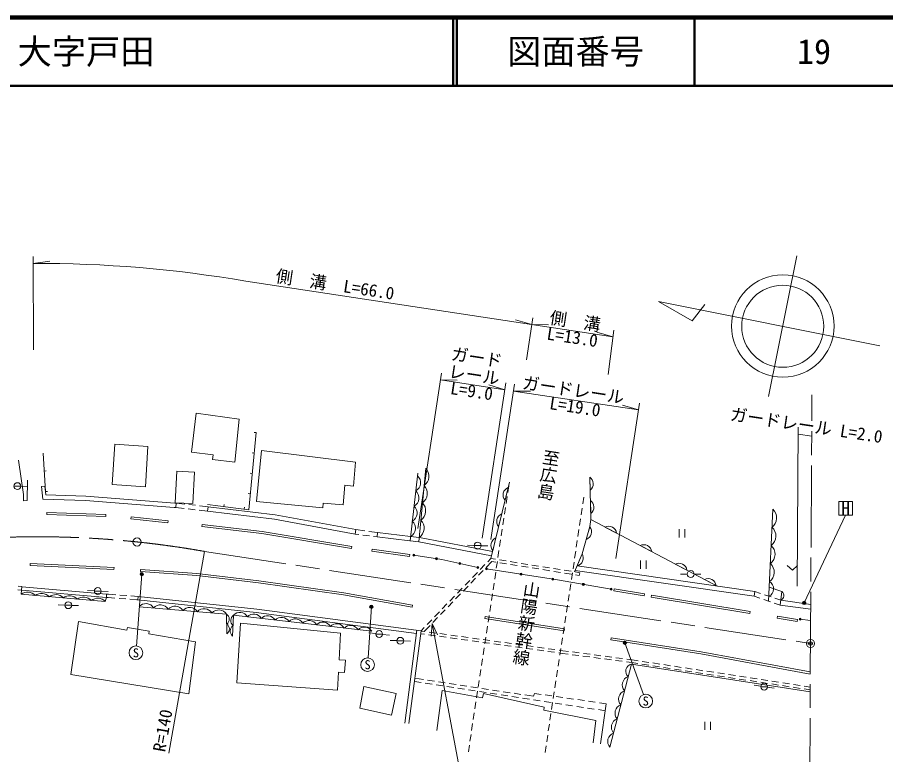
# Model space of a CAD drawing. Units: millimetres, scale not verified. Extents: x 40000 to 680000, y 20000 to 380000.
# Drawn here: x 444990 to 571971, y 272110 to 380000 of the extents above; entities that cross this region are included whole.
import ezdxf
from ezdxf.enums import TextEntityAlignment as Align

# ---------------------------------------------------------------- set-up
doc = ezdxf.new("R2010")
doc.units = ezdxf.units.MM
doc.header["$LTSCALE"] = 1000
doc.header["$PDMODE"] = 32
doc.header["$PDSIZE"] = 500
doc.linetypes.add('CHAIN', pattern=[18.5, 12, -1.5, 3.5, -1.5])
for name, color, linetype, lineweight in [('M-BGD', 7, 'Continuous', 13), ('M-BMK', 2, 'CHAIN', 13), ('M-BMK-SRVR', 3, 'Continuous', 13), ('M-STR-HTXT', 7, 'Continuous', 13), ('M-STR-STR1', 1, 'Continuous', 13), ('M-STR-STRC', 7, 'Continuous', 13), ('M-TTL', 2, 'Continuous', 140), ('M-TTL-LINE', 7, 'Continuous', 50)]:
    doc.layers.add(name, color=color, linetype=linetype, lineweight=lineweight)
for name, color, linetype in [('M-BMK-HTXT', 7, 'Continuous'), ('M-OTRS', 6, 'Continuous'), ('M-TTL-TXT', 7, 'Continuous')]:
    doc.layers.add(name, color=color, linetype=linetype)
doc.styles.add('@ＭＳ ゴシック', font='')
doc.styles.add('ＭＳ ゴシック', font='')
doc.styles.get('@ＭＳ ゴシック').set_extended_font_data('@MS Gothic')
doc.styles.get('ＭＳ ゴシック').set_extended_font_data('MS Gothic')

msp = doc.modelspace()

# ---------------------------------------------------------------- hatches: boundary and pattern name
at = {"layer": 'M-BGD'}
for points in [[(502826, 301304, -1), (503126, 301304, -1)], [(506141, 300780, -1), (506441, 300780, -1)], [(509542, 300079, -1), (509842, 300079, -1)], [(512171, 299499, -1), (512471, 299499, -1)], [(513453, 299288, -1), (513753, 299288, -1)], [(518495, 298515, -1), (518795, 298515, -1)], [(523147, 297802, -1), (523447, 297802, -1)], [(527613, 297028, -1), (527913, 297028, -1)], [(531690, 296314, -1), (531990, 296314, -1)], [(559327, 291937, -1), (559627, 291937, -1)]]:
    msp.add_hatch(color=256, dxfattribs=at).paths.add_polyline_path(points)
at = {"layer": 'M-STR-HTXT'}
for points in [[(462990, 298373, -0.41421), (463019, 298726, -0.41421), (463372, 298696, -1)], [(496572, 293589, -1), (496951, 293915, -1)], [(560276, 294436, -1), (559837, 294197, -1)], [(533706, 288252, -1), (533923, 288703, -0.41421), (534040, 288369, -0.41421)]]:
    msp.add_hatch(color=256, dxfattribs=at).paths.add_polyline_path(points)

# ---------------------------------------------------------------- linework, layer by layer
at = {"layer": 'M-BGD'}
for p, q in [((479902, 319235), (479604, 319264)), ((449095, 310612), (448751, 316225)), ((479617, 316249), (479319, 316277)), ((504705, 314012), (503693, 303258)), ((448912, 313606), (449211, 313625)), ((479332, 313262), (479034, 313291)), ((502423, 303397), (503543, 313317)), ((528696, 312724), (528751, 310806)), ((444494, 311409), (445494, 311409)), ((445494, 311390), (446493, 311353)), ((449001, 311421), (448504, 311363)), ((448504, 311363), (448725, 309471)), ((449001, 311421), (449154, 310109)), ((514239, 300808), (516954, 312003)), ((516308, 309340), (516761, 311205)), ((449095, 310612), (449395, 310630)), ((479048, 310276), (478749, 310304)), ((468232, 308905), (468161, 308259)), ((468232, 308905), (469462, 308771)), ((470058, 308705), (471052, 308597)), ((475186, 308407), (475224, 308705)), ((528794, 309311), (528849, 307393)), ((468161, 308259), (469387, 308125)), ((469983, 308060), (470978, 307951)), ((471574, 307886), (472800, 307752)), ((471649, 308532), (472878, 308397)), ((472878, 308397), (472800, 307752)), ((478163, 308037), (478201, 308334)), ((515370, 305473), (515823, 307338)), ((555463, 308019), (554864, 294571)), ((528875, 306501), (547328, 296778)), ((494501, 305033), (494384, 304394)), ((494501, 305033), (495789, 304862)), ((496383, 304784), (497671, 304613)), ((528704, 305454), (528180, 303608)), ((530924, 305421), (532622, 304527)), ((541799, 305098), (541799, 303898)), ((542599, 305098), (542599, 303898)), ((494384, 304394), (494400, 304391)), ((494400, 304391), (494904, 304324)), ((495499, 304245), (496490, 304114)), ((497085, 304035), (497590, 303968)), ((497590, 303968), (497594, 303967)), ((497671, 304613), (497594, 303967)), ((502496, 304043), (503754, 303905)), ((514517, 301956), (514969, 303821)), ((502423, 303397), (503693, 303258)), ((503693, 303258), (514332, 301191)), ((511796, 302720), (510796, 302757)), ((511795, 302701), (512795, 302701)), ((512795, 302682), (513794, 302645)), ((536066, 302712), (537764, 301817)), ((527582, 301500), (526835, 299732)), ((512679, 299192), (513373, 299912)), ((513535, 299503), (514381, 300380)), ((513790, 300343), (514239, 300808)), ((514239, 300808), (514907, 300701)), ((514381, 300380), (514947, 300289)), ((515499, 300606), (516487, 300449)), ((515539, 300195), (516527, 300037)), ((517079, 300354), (518067, 300196)), ((517119, 299943), (518107, 299785)), ((518659, 300102), (519647, 299944)), ((518699, 299690), (519687, 299533)), ((520239, 299850), (521227, 299692)), ((526835, 299732), (552834, 295984)), ((536126, 300503), (536126, 299303)), ((536926, 300503), (536926, 299303)), ((541207, 300003), (542904, 299109)), ((511567, 298042), (512262, 298761)), ((512423, 298352), (513118, 299071)), ((520279, 299438), (521267, 299280)), ((521819, 299597), (522807, 299440)), ((521859, 299186), (522847, 299028)), ((523399, 299345), (524387, 299187)), ((523439, 298934), (524427, 298776)), ((524979, 299093), (525967, 298935)), ((525019, 298681), (526007, 298524)), ((526554, 299065), (552734, 295291)), ((526559, 298841), (527228, 298734)), ((526599, 298429), (527165, 298339)), ((527228, 298734), (527165, 298339)), ((542968, 298542), (541968, 298542)), ((543968, 298542), (544968, 298542)), ((510456, 296891), (511150, 297610)), ((511311, 297201), (512006, 297920)), ((545481, 297751), (547179, 296856)), ((445035, 296249), (445588, 296193)), ((445085, 296746), (445638, 296691)), ((445552, 295572), (445588, 296193)), ((445588, 296193), (445638, 296691)), ((456251, 296073), (455251, 296110)), ((456250, 296054), (457250, 296054)), ((457250, 296035), (458249, 295998)), ((509344, 295740), (510039, 296459)), ((510200, 296050), (510895, 296769)), ((552834, 295984), (552734, 295291)), ((553690, 295694), (552834, 295984)), ((554955, 296618), (556804, 295968)), ((556804, 295968), (556536, 294006)), ((445552, 295572), (457835, 294503)), ((458002, 295113), (457835, 294503)), ((458002, 295113), (458046, 295612)), ((458002, 295113), (458267, 295090)), ((458046, 295612), (458307, 295589)), ((458267, 295090), (459257, 295017)), ((458307, 295589), (459379, 295507)), ((459855, 294972), (460852, 294898)), ((459978, 295462), (460975, 295387)), ((461450, 294853), (462440, 294779)), ((461573, 295341), (462645, 295260)), ((462440, 294779), (462592, 294763)), ((462592, 294763), (462645, 295260)), ((508233, 294589), (508927, 295308)), ((509088, 294899), (509783, 295618)), ((552734, 295291), (553593, 295001)), ((554161, 294809), (555109, 294488)), ((555206, 295181), (554259, 295502)), ((556631, 294699), (555774, 294989)), ((561011, 294101), (556631, 294699)), ((451935, 293992), (450936, 294029)), ((451935, 293973), (452935, 293973)), ((452934, 293954), (453934, 293917)), ((507121, 293438), (507816, 294157)), ((507977, 293748), (508672, 294468)), ((555677, 294296), (556536, 294006)), ((561007, 293395), (556536, 294006)), ((505754, 291446), (506449, 292166)), ((506010, 292287), (506704, 293006)), ((506865, 292597), (507560, 293317)), ((504490, 290138), (505337, 291015)), ((504898, 291136), (505593, 291856)), ((559477, 291937), (560997, 291762)), ((497404, 289817), (496411, 289935)), ((497401, 289757), (498401, 289757)), ((498397, 289698), (499390, 289580)), ((503416, 290321), (501634, 276726)), ((504033, 290240), (502250, 276645)), ((503976, 289806), (504545, 289726)), ((504028, 290202), (504598, 290123)), ((504033, 290240), (504481, 290705)), ((505140, 289644), (506130, 289506)), ((505192, 290040), (506183, 289903)), ((506777, 289820), (507768, 289682)), ((508362, 289600), (509352, 289462)), ((500486, 288795), (499487, 288832)), ((500485, 288776), (501485, 288776)), ((501485, 288757), (502484, 288720)), ((506724, 289423), (507715, 289286)), ((508309, 289203), (509300, 289066)), ((509894, 288983), (510884, 288845)), ((509947, 289379), (510937, 289242)), ((511479, 288763), (512469, 288625)), ((511532, 289159), (512522, 289021)), ((513063, 288542), (514054, 288405)), ((513116, 288939), (514107, 288801)), ((514648, 288322), (515639, 288184)), ((514701, 288719), (515692, 288581)), ((516286, 288498), (517276, 288361)), ((517871, 288278), (518861, 288140)), ((516233, 288102), (517224, 287964)), ((517818, 287881), (518808, 287744)), ((519403, 287661), (520393, 287523)), ((519455, 288058), (520446, 287920)), ((520987, 287441), (521978, 287303)), ((521040, 287837), (522031, 287700)), ((522572, 287221), (523563, 287083)), ((522625, 287617), (523615, 287479)), ((524157, 287000), (524726, 286921)), ((524210, 287397), (524780, 287318)), ((524780, 287318), (525580, 287212)), ((526175, 287134), (527166, 287004)), ((524726, 286921), (525523, 286816)), ((526118, 286738), (527110, 286608)), ((527705, 286530), (528696, 286400)), ((527761, 286926), (528752, 286796)), ((529291, 286321), (530282, 286191)), ((529347, 286717), (530339, 286587)), ((530877, 286113), (531869, 285983)), ((530934, 286509), (531925, 286379)), ((532464, 285905), (533455, 285774)), ((532520, 286301), (533511, 286170)), ((534106, 286092), (534906, 285987)), ((534906, 285987), (535765, 285855)), ((536358, 285764), (537346, 285612)), ((531647, 273201), (534781, 285336)), ((534050, 285696), (534847, 285591)), ((534781, 285336), (560935, 281321)), ((534847, 285591), (535734, 285455)), ((536327, 285364), (537316, 285212)), ((537909, 285121), (538897, 284970)), ((537939, 285521), (538927, 285370)), ((539490, 284879), (540479, 284727)), ((539521, 285279), (540509, 285127)), ((541072, 284636), (542060, 284484)), ((541102, 285036), (542090, 284884)), ((542683, 284793), (543672, 284641)), ((544265, 284550), (545253, 284398)), ((503123, 283303), (504396, 283108)), ((542653, 284393), (543642, 284241)), ((544235, 284150), (545223, 283998)), ((545816, 283907), (546804, 283756)), ((545846, 284307), (546835, 284156)), ((547397, 283664), (548386, 283513)), ((547428, 284065), (548416, 283913)), ((548979, 283422), (549967, 283270)), ((549009, 283822), (549998, 283670)), ((550560, 283179), (551549, 283027)), ((550591, 283579), (551579, 283427)), ((552172, 283336), (553161, 283184)), ((503058, 282807), (504057, 282654)), ((504650, 282563), (505639, 282412)), ((504989, 283017), (505977, 282866)), ((506232, 282321), (507220, 282170)), ((506570, 282775), (507559, 282624)), ((507813, 282080), (508802, 281928)), ((508152, 282534), (509140, 282382)), ((509733, 282292), (510722, 282140)), ((511315, 282050), (512304, 281898)), ((552142, 282936), (553130, 282784)), ((553713, 282134), (552725, 282291)), ((553706, 282056), (554706, 282056)), ((553723, 282693), (554712, 282541)), ((553754, 283093), (554742, 282941)), ((554700, 281978), (555688, 281822)), ((555305, 282450), (556293, 282299)), ((555335, 282850), (556324, 282699)), ((556886, 282208), (557875, 282056)), ((556917, 282608), (557905, 282456)), ((558468, 281965), (559456, 281813)), ((558498, 282365), (559487, 282213)), ((560080, 282122), (560939, 281990)), ((509395, 281838), (510383, 281686)), ((510976, 281596), (511965, 281444)), ((512558, 281354), (513547, 281202)), ((512897, 281808), (513885, 281656)), ((514140, 281112), (515128, 280960)), ((514478, 281566), (515467, 281414)), ((515721, 280870), (516710, 280718)), ((516060, 281324), (517048, 281172)), ((517641, 281082), (518630, 280931)), ((519223, 280840), (520495, 280645)), ((520495, 280645), (520602, 281067)), ((520602, 281067), (521592, 280924)), ((522186, 280839), (523176, 280697)), ((560049, 281722), (560936, 281586)), ((517303, 280628), (518291, 280476)), ((518884, 280386), (519873, 280235)), ((520466, 280144), (521455, 279993)), ((522048, 279902), (523036, 279751)), ((523629, 279660), (524618, 279509)), ((523769, 280611), (524759, 280469)), ((525211, 279418), (526199, 279267)), ((525353, 280384), (526343, 280241)), ((526937, 280156), (527927, 280014)), ((528521, 279928), (529510, 279786)), ((530104, 279700), (531095, 279558)), ((531095, 279558), (530285, 273669)), ((526792, 279176), (527781, 279025)), ((528374, 278934), (529363, 278783)), ((529956, 278692), (530954, 278539)), ((545553, 276919), (545553, 275719)), ((546353, 276919), (546353, 275719))]:
    msp.add_line(p, q, dxfattribs=at)
for points in [[(470446, 316395), (473623, 315983), (473537, 315316), (476772, 314897), (477410, 321178), (471159, 322080)], [(458855, 311649), (463730, 311297), (464050, 317217), (459233, 317527)], [(480678, 316622), (479972, 309173), (489640, 308225), (489705, 308897), (492649, 308646), (492894, 311524), (494159, 311416), (494455, 314892)], [(468048, 308978), (470629, 308837), (470881, 313454), (468300, 313594)], [(453932, 291576), (452795, 283821), (470043, 280985), (471042, 288642), (464213, 289795), (464282, 290167), (461074, 290698), (460986, 290320)], [(477611, 291354), (477104, 282627), (491805, 281526), (491963, 284164), (492848, 284111), (492958, 285936), (492043, 285991), (492259, 289863)], [(495091, 278912), (499719, 277909), (500405, 281075), (495682, 282098)]]:
    msp.add_lwpolyline(points, close=True, dxfattribs=at)
for points in [[(479902, 319235), (478826, 307954), (472784, 308707)], [(445151, 315208), (445891, 310167), (445908, 309275), (446415, 309285), (446475, 312259)], [(526466, 298856), (527582, 301500), (528720, 305511), (528875, 306501), (528696, 312724)], [(449154, 310109), (455003, 309946), (468005, 308930), (468232, 308905)], [(448725, 309471), (454968, 309297), (467945, 308282), (468161, 308259)], [(472800, 307752), (472804, 307752), (482573, 306561), (494384, 304394)], [(472878, 308397), (482671, 307204), (494501, 305033)], [(497594, 303967), (502393, 303401), (502423, 303397)], [(497671, 304613), (502467, 304046), (502496, 304043)], [(503754, 303905), (503791, 303901), (514485, 301823)], [(502976, 301304), (507063, 300658), (512321, 299499)], [(557581, 299790), (558331, 299090), (559081, 299790)], [(513603, 299288), (523687, 297742), (531840, 296314)], [(445588, 296193), (445610, 296191), (458002, 295113)], [(445638, 296691), (445656, 296689), (458046, 295612)], [(462592, 294763), (479928, 292897), (503351, 289826)], [(462645, 295260), (479987, 293394), (504033, 290240)], [(462789, 293764), (475583, 292657), (475628, 289793)], [(476453, 289465), (476613, 292524), (496832, 290157)], [(506320, 275653), (507117, 281498), (512996, 280433), (513167, 281040), (522055, 279062), (521983, 278617), (529595, 277113), (529185, 273844)]]:
    msp.add_lwpolyline(points, dxfattribs=at)
for centre, radius in [((444994, 311409), 500), ((512295, 302701), 500), ((502976, 301304), 150), ((506291, 300780), 150), ((509692, 300079), 150), ((512321, 299499), 150), ((513603, 299288), 150), ((518645, 298515), 150), ((543468, 298542), 500), ((523297, 297802), 150), ((527763, 297028), 150), ((456750, 296054), 500), ((531840, 296314), 150), ((452435, 293973), 500), ((559477, 291937), 150), ((497901, 289757), 500), ((500985, 288776), 500), ((554206, 282056), 500)]:
    msp.add_circle(centre, radius, dxfattribs=at)
for centre, radius, start, end in [((503533, 312848), 1652, 304.44503, 44.79893), ((502621, 311902), 1350, 297.67051, 49.45244), ((528033, 311745), 1182, 307.40813, 55.89328), ((528033, 311745), 1182, 307.40813, 55.89328), ((503295, 310321), 1652, 304.44503, 44.79893), ((517206, 310110), 1182, 112.12354, 220.6087), ((517206, 310110), 1182, 112.12354, 220.6087), ((502371, 309681), 1350, 297.67051, 49.45244), ((503057, 307794), 1652, 304.44503, 44.79893), ((528131, 308332), 1182, 307.40813, 55.89328), ((528131, 308332), 1182, 307.40813, 55.89328), ((502120, 307460), 1350, 297.67051, 49.45244), ((516268, 306242), 1182, 112.12354, 220.6087), ((516268, 306242), 1182, 112.12354, 220.6087), ((554327, 306744), 1708, 306.59429, 48.30324), ((501869, 305239), 1350, 297.67051, 49.45244), ((502820, 305268), 1652, 304.44503, 44.79893), ((527778, 304720), 1182, 289.90823, 38.39339), ((527778, 304720), 1182, 289.90823, 38.39339), ((531451, 304363), 1182, 7.97154, 116.45669), ((531451, 304363), 1182, 7.97154, 116.45669), ((554209, 304098), 1708, 306.59429, 48.30324), ((515415, 302725), 1182, 112.12354, 220.6087), ((515415, 302725), 1182, 112.12354, 220.6087), ((536593, 301653), 1182, 7.97154, 116.45669), ((536593, 301653), 1182, 7.97154, 116.45669), ((554091, 301452), 1708, 306.59429, 48.30324), ((526572, 300884), 1182, 282.87473, 31.35988), ((526572, 300884), 1182, 282.87473, 31.35988), ((541733, 298945), 1182, 7.97154, 116.45669), ((541733, 298945), 1182, 7.97154, 116.45669), ((553973, 298806), 1708, 306.59429, 48.30324), ((546008, 296692), 1182, 7.97154, 116.45669), ((546008, 296692), 1182, 7.97154, 116.45669), ((554372, 296386), 1218, 295.47198, 59.42555), ((446477, 294350), 1532, 42.91473, 127.14541), ((556316, 295388), 758, 294.57531, 49.88337), ((448524, 294172), 1532, 42.91473, 127.14541), ((450571, 293994), 1532, 42.91473, 127.14541), ((452618, 293816), 1532, 42.91473, 127.14541), ((454666, 293638), 1532, 42.91473, 127.14541), ((456713, 293460), 1532, 42.91473, 127.14541), ((463786, 292875), 1336, 31.83352, 138.27216), ((465919, 292690), 1336, 31.83352, 138.27216), ((468051, 292506), 1336, 31.83352, 138.27216), ((470183, 292321), 1336, 31.83352, 138.27216), ((472316, 292137), 1336, 31.83352, 138.27216), ((474448, 291952), 1336, 31.83352, 138.27216), ((475108, 291933), 866, 305.09838, 56.7036), ((477173, 291728), 973, 125.10443, 228.91891), ((477535, 291647), 1273, 30.20607, 136.43636), ((479557, 291411), 1273, 30.20607, 136.43636), ((481579, 291174), 1273, 30.20607, 136.43636), ((483601, 290937), 1273, 30.20607, 136.43636), ((475130, 290501), 866, 305.09838, 56.7036), ((477093, 290198), 973, 125.10443, 228.91891), ((485623, 290700), 1273, 30.20607, 136.43636), ((487645, 290463), 1273, 30.20607, 136.43636), ((489667, 290227), 1273, 30.20607, 136.43636), ((491689, 289990), 1273, 30.20607, 136.43636), ((493711, 289753), 1273, 30.20607, 136.43636), ((495732, 289516), 1273, 30.20607, 136.43636), ((535009, 284312), 1049, 102.52011, 228.53616), ((534749, 282313), 1290, 109.72241, 221.31353), ((534216, 280247), 1290, 109.72241, 221.31353), ((533683, 278182), 1290, 109.72241, 221.31353), ((533149, 276117), 1290, 109.72241, 221.31353), ((532616, 274052), 1290, 109.72241, 221.31353)]:
    msp.add_arc(centre, radius, start, end, dxfattribs=at)
at = {"layer": 'M-BMK'}
for p, q in [((560729, 246942), (561194, 324757)), ((472368, 301849), (560977, 288376))]:
    msp.add_line(p, q, dxfattribs=at)
msp.add_arc((447952, 163994), 140000, 79.95649, 107.20969, dxfattribs=at)
at = {"layer": 'M-BMK-SRVR'}
for p, q in [((554863, 324497), (558980, 345089)), ((571140, 331950), (538752, 338426)), ((538752, 338426), (543665, 335602)), ((543665, 335602), (545511, 337967))]:
    msp.add_line(p, q, dxfattribs=at)
for centre, radius in [((556930, 334834), 7500), ((556922, 334793), 6000), ((462498, 303237), 600), ((560977, 288376), 600)]:
    msp.add_circle(centre, radius, dxfattribs=at)
at = {"layer": 'M-OTRS'}
msp.add_point((560977, 288376), dxfattribs=at)
msp.add_point((560977, 288376), dxfattribs=at)
at = {"layer": 'M-STR-HTXT'}
for p, q in [((447364, 331337), (447308, 344993)), ((447315, 343993), (449745, 344342)), ((478381, 341394), (532081, 333229)), ((520206, 335035), (517854, 335738)), ((519445, 329896), (520353, 336024)), ((520206, 335035), (522661, 335007)), ((531382, 327722), (532207, 334222)), ((532081, 333229), (529729, 333933)), ((503568, 305197), (507025, 327936)), ((506875, 326947), (516277, 325517)), ((506875, 326947), (509330, 326919)), ((512970, 303767), (516428, 326506)), ((516277, 325517), (513925, 326221)), ((514255, 303572), (517712, 326311)), ((517562, 325322), (535828, 322545)), ((517562, 325322), (520017, 325294)), ((532521, 300795), (535979, 323533)), ((535828, 322545), (533476, 323248)), ((559027, 296764), (559166, 320008)), ((559160, 318997), (561158, 318693)), ((560056, 294317), (566125, 307150)), ((472368, 301849), (467137, 272312)), ((463181, 298535), (462404, 288008)), ((496761, 293752), (496275, 286272)), ((505633, 291322), (505497, 289464)), ((505633, 291322), (511765, 258944)), ((505633, 291322), (506440, 289642)), ((533814, 288478), (536545, 280895))]:
    msp.add_line(p, q, dxfattribs=at)
for centre in [(463181, 298535), (496761, 293752), (560056, 294317), (533814, 288478)]:
    msp.add_circle(centre, 250, dxfattribs=at)
msp.add_arc((448005, 165258), 178737, 80.21509, 90.22113, dxfattribs=at)
at = {"layer": 'M-STR-STR1'}
for p, q in [((516720, 310464), (516870, 311453)), ((516479, 308882), (516630, 309871)), ((527694, 308794), (527844, 309783)), ((516239, 307300), (516389, 308289)), ((527453, 307213), (527603, 308201)), ((515998, 305719), (516148, 306707)), ((527212, 305631), (527363, 306619)), ((515757, 304137), (515908, 305125)), ((526972, 304049), (527122, 305038)), ((515517, 302555), (515667, 303544)), ((526731, 302467), (526881, 303456)), ((515276, 300973), (515426, 301962)), ((526490, 300885), (526641, 301874)), ((515035, 299391), (515186, 300380)), ((526250, 299304), (526400, 300292)), ((514795, 297810), (514945, 298798)), ((526009, 297722), (526159, 298710)), ((514554, 296228), (514704, 297216)), ((525768, 296140), (525919, 297129)), ((514313, 294646), (514464, 295635)), ((525528, 294558), (525678, 295547)), ((514073, 293064), (514223, 294053)), ((525287, 292976), (525437, 293965)), ((513832, 291482), (513982, 292471)), ((525046, 291395), (525197, 292383)), ((513591, 289901), (513742, 290889)), ((524806, 289813), (524956, 290801)), ((513350, 288319), (513501, 289308)), ((524565, 288231), (524715, 289220)), ((513110, 286737), (513260, 287726)), ((524324, 286649), (524475, 287638)), ((512869, 285155), (513020, 286144)), ((524084, 285067), (524234, 286056)), ((512628, 283574), (512779, 284562)), ((523843, 283486), (523993, 284474)), ((512388, 281992), (512538, 282980)), ((523602, 281904), (523753, 282892)), ((512147, 280410), (512298, 281399)), ((523361, 280322), (523512, 281311)), ((511906, 278828), (512057, 279817)), ((523121, 278740), (523271, 279729)), ((511666, 277246), (511816, 278235)), ((522880, 277158), (523031, 278147)), ((511425, 275665), (511575, 276653)), ((522639, 275577), (522790, 276565)), ((511184, 274083), (511335, 275071)), ((522399, 273995), (522549, 274983)), ((510944, 272501), (511094, 273490)), ((522158, 272413), (522309, 273402))]:
    msp.add_line(p, q, dxfattribs=at)
at = {"layer": 'M-STR-STRC'}
for p, q in [((449293, 307568), (449282, 307268)), ((449293, 307568), (457940, 307263)), ((449282, 307268), (457930, 306964)), ((457930, 306964), (457940, 307263)), ((461637, 306892), (461606, 306594)), ((461606, 306594), (467004, 306027)), ((461637, 306892), (467035, 306326)), ((467035, 306326), (467004, 306027)), ((471961, 305507), (471996, 305805)), ((493847, 302296), (493896, 302592)), ((496858, 302175), (496817, 301878)), ((496817, 301878), (502323, 301114)), ((496858, 302175), (502364, 301411)), ((502323, 301114), (502364, 301411)), ((446858, 299780), (446872, 300079)), ((446858, 299780), (459115, 299214)), ((446872, 300079), (459129, 299514)), ((459129, 299514), (459115, 299214)), ((462999, 298925), (463021, 299224)), ((532240, 296075), (532290, 296371)), ((536636, 295342), (532240, 296075)), ((536685, 295638), (532290, 296371)), ((536636, 295342), (536685, 295638)), ((537741, 295462), (537692, 295166)), ((552117, 292762), (537692, 295166)), ((552166, 293058), (537741, 295462)), ((502734, 293709), (502781, 294005)), ((513403, 292349), (513357, 292053)), ((513403, 292349), (525002, 290541)), ((552117, 292762), (552166, 293058)), ((556119, 292095), (556168, 292391)), ((559043, 291608), (556119, 292095)), ((559093, 291904), (556168, 292391)), ((513357, 292053), (524955, 290244)), ((559043, 291608), (559093, 291904)), ((524955, 290244), (525002, 290541)), ((531833, 289183), (531788, 288887))]:
    msp.add_line(p, q, dxfattribs=at)
msp.add_lwpolyline([(565125, 307150), (567125, 307150), (567125, 309150), (565125, 309150)], close=True, dxfattribs=at)
for points in [[(471961, 305507), (480766, 304483), (493847, 302296)], [(471996, 305805), (480808, 304780), (493896, 302592)], [(462999, 298925), (471231, 298307), (480240, 297267), (492684, 295485), (502734, 293709)], [(463021, 299224), (471259, 298606), (480279, 297564), (492732, 295781), (502781, 294005)], [(531788, 288887), (544949, 286864), (560950, 283899)], [(531833, 289183), (544999, 287160), (560952, 284204)]]:
    msp.add_lwpolyline(points, dxfattribs=at)
for centre in [(462331, 287011), (496210, 285275), (536883, 279954)]:
    msp.add_circle(centre, 1000, dxfattribs=at)
at = {"layer": 'M-TTL'}
msp.add_line((680000, 380000), (40000, 380000), dxfattribs=at)
at = {"layer": 'M-TTL-LINE'}
for p, q in [((508747, 380000), (508747, 370000)), ((509247, 380000), (509247, 370000)), ((543997, 380000), (543997, 370000)), ((40000, 370000), (680000, 370000))]:
    msp.add_line(p, q, dxfattribs=at)

# ---------------------------------------------------------------- texts
at = {"layer": 'M-BMK-HTXT', "style": '@ＭＳ ゴシック'}
for s, p in [('至広島', (523212, 316762)), ('山陽新幹線', (520370, 297485))]:
    msp.add_text(s, height=1833, rotation=261.349, dxfattribs=at).set_placement(p, align=Align.MIDDLE_LEFT)
at = {"layer": 'M-STR-HTXT', "style": 'ＭＳ ゴシック'}
for s, p in [('側\u3000溝\u3000L=66.0', (491230, 339441)), ('側\u3000溝', (526362, 334099)), ('ガード', (511969, 328806)), ('レール', (511576, 326232)), ('ガードレール ', (526695, 323933)), ('ガードレール L=2.0', (560161, 318845))]:
    msp.add_text(s, height=1833, rotation=351.354, dxfattribs=at).set_placement(p, align=Align.BOTTOM_CENTER)
for s, p in [('L=13.0', (526297, 334109)), ('L=9.0', (511576, 326232)), ('L=19.0', (526695, 323933))]:
    msp.add_text(s, height=1833, rotation=351.354, dxfattribs=at).set_placement(p, align=Align.TOP_CENTER)
msp.add_text('R=140', height=1833, rotation=79.956, dxfattribs=at).set_placement((467137, 272312), align=Align.BOTTOM_LEFT)
at = {"layer": 'M-STR-STRC', "style": 'ＭＳ ゴシック'}
for s, height, p in [('H', 1833, (566125, 308150)), ('S', 1320, (462331, 287011)), ('S', 1320, (496210, 285275)), ('S', 1320, (536883, 279954))]:
    msp.add_text(s, height=height, dxfattribs=at).set_placement(p, align=Align.MIDDLE_CENTER)
at = {"layer": 'M-TTL-TXT', "style": 'ＭＳ ゴシック'}
msp.add_text('周南市大字湯野\u3000大字戸田', height=3666, dxfattribs=at).set_placement((405024, 375000), align=Align.MIDDLE_LEFT)
for s, p in [('図面番号', (526622, 375000)), ('19', (561497, 375000))]:
    msp.add_text(s, height=3666, dxfattribs=at).set_placement(p, align=Align.MIDDLE_CENTER)

doc.saveas('drawing.dxf')
